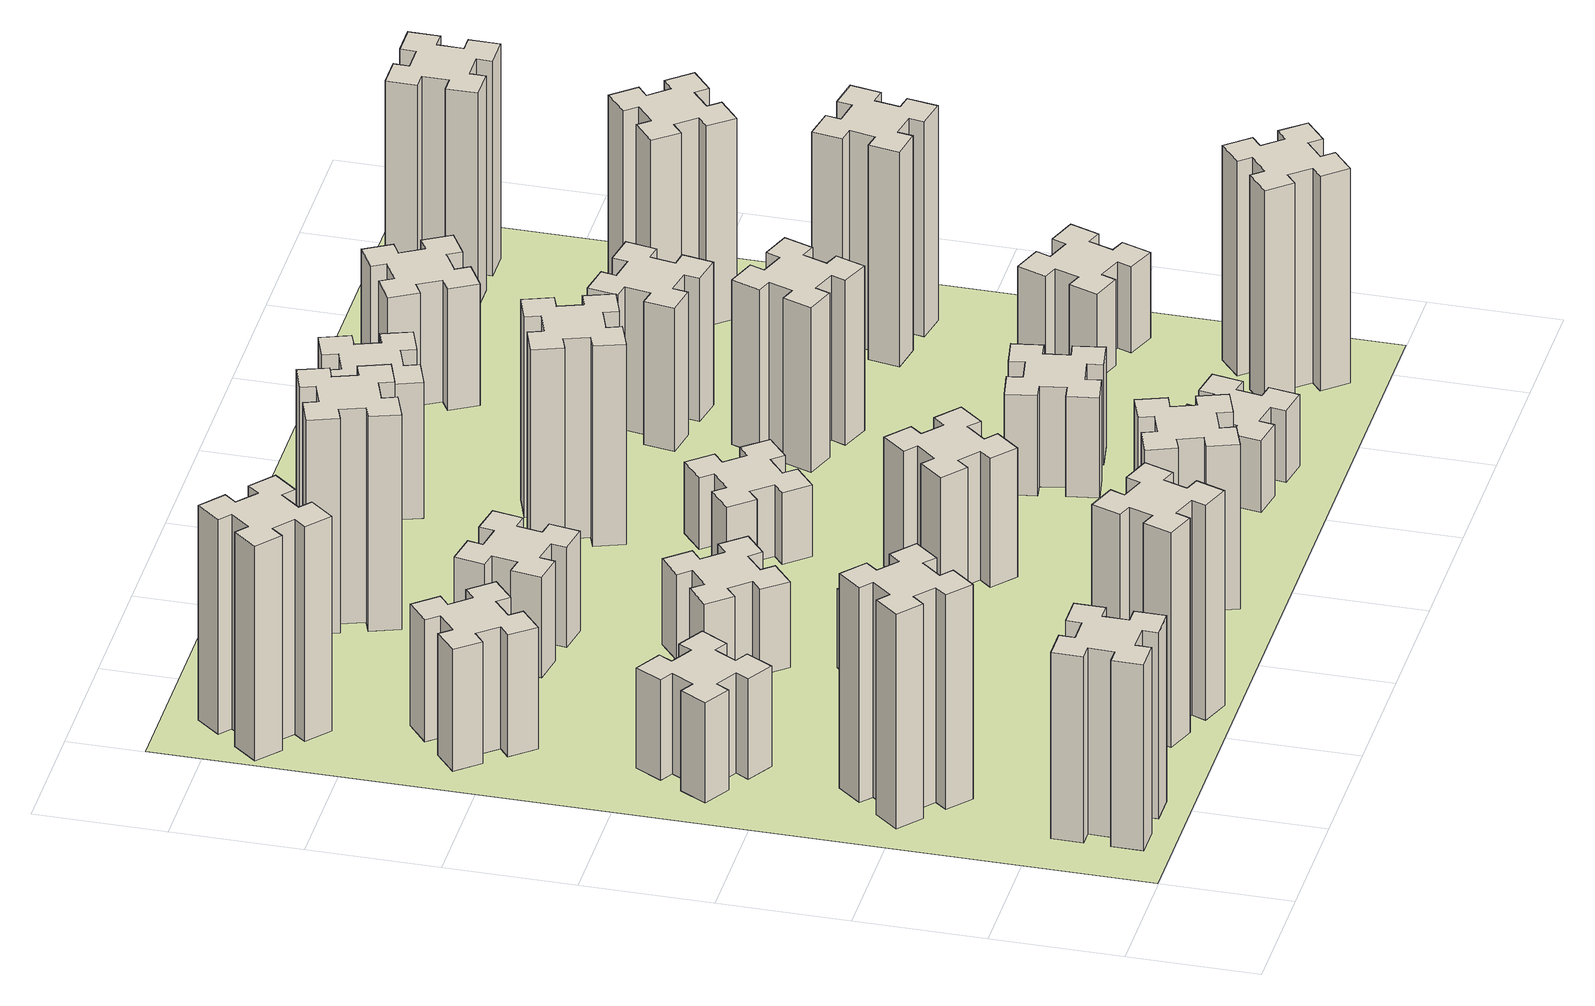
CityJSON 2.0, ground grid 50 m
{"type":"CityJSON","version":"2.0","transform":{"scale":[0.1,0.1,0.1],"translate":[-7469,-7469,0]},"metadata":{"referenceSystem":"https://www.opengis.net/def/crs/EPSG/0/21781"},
"CityObjects":{
"building1":{"type":"Building","attributes":{"class":"1000","function":"1000","usage":"1000","yearOfConstruction":2016,"roofType":"1000","measuredHeight":78,"storeysAboveGround":30,"storeysBelowGround":0},"geometry":[{"type":"Solid","lod":"1","boundaries":[[[[0,1,2,3,4,5,6,7,8,9,10,11,12,13,14,15,16,17,18,19]],[[17,16,20,21]],[[16,15,22,20]],[[15,14,23,22]],[[14,13,24,23]],[[13,12,25,24]],[[12,11,26,25]],[[11,10,27,26]],[[10,9,28,27]],[[9,8,29,28]],[[8,7,30,29]],[[7,6,31,30]],[[6,5,32,31]],[[5,4,33,32]],[[4,3,34,33]],[[3,2,35,34]],[[2,1,36,35]],[[1,0,37,36]],[[0,19,38,37]],[[19,18,39,38]],[[18,17,21,39]],[[24,25,26,27,28,29,30,31,32,33,34,35,36,37,38,39,21,20,22,23]]]]}]},
"building2":{"type":"Building","attributes":{"class":"1000","function":"1000","usage":"1000","yearOfConstruction":2016,"roofType":"1000","measuredHeight":90,"storeysAboveGround":30,"storeysBelowGround":0},"geometry":[{"type":"Solid","lod":"1","boundaries":[[[[40,41,42,43,44,45,46,47,48,49,50,51,52,53,54,55,56,57,58,59]],[[57,56,60,61]],[[56,55,62,60]],[[55,54,63,62]],[[54,53,64,63]],[[53,52,65,64]],[[52,51,66,65]],[[51,50,67,66]],[[50,49,68,67]],[[49,48,69,68]],[[48,47,70,69]],[[47,46,71,70]],[[46,45,72,71]],[[45,44,73,72]],[[44,43,74,73]],[[43,42,75,74]],[[42,41,76,75]],[[41,40,77,76]],[[40,59,78,77]],[[59,58,79,78]],[[58,57,61,79]],[[64,65,66,67,68,69,70,71,72,73,74,75,76,77,78,79,61,60,62,63]]]]}]},
"building3":{"type":"Building","attributes":{"class":"1000","function":"1000","usage":"1000","yearOfConstruction":2016,"roofType":"1000","measuredHeight":42,"storeysAboveGround":30,"storeysBelowGround":0},"geometry":[{"type":"Solid","lod":"1","boundaries":[[[[80,81,82,83,84,85,86,87,88,89,90,91,92,93,94,95,96,97,98,99]],[[97,96,100,101]],[[96,95,102,100]],[[95,94,103,102]],[[94,93,104,103]],[[93,92,105,104]],[[92,91,106,105]],[[91,90,107,106]],[[90,89,108,107]],[[89,88,109,108]],[[88,87,110,109]],[[87,86,111,110]],[[86,85,112,111]],[[85,84,113,112]],[[84,83,114,113]],[[83,82,115,114]],[[82,81,116,115]],[[81,80,117,116]],[[80,99,118,117]],[[99,98,119,118]],[[98,97,101,119]],[[104,105,106,107,108,109,110,111,112,113,114,115,116,117,118,119,101,100,102,103]]]]}]},
"building4":{"type":"Building","attributes":{"class":"1000","function":"1000","usage":"1000","yearOfConstruction":2016,"roofType":"1000","measuredHeight":51,"storeysAboveGround":30,"storeysBelowGround":0},"geometry":[{"type":"Solid","lod":"1","boundaries":[[[[120,121,122,123,124,125,126,127,128,129,130,131,132,133,134,135,136,137,138,139]],[[137,136,140,141]],[[136,135,142,140]],[[135,134,143,142]],[[134,133,144,143]],[[133,132,145,144]],[[132,131,146,145]],[[131,130,147,146]],[[130,129,148,147]],[[129,128,149,148]],[[128,127,150,149]],[[127,126,151,150]],[[126,125,152,151]],[[125,124,153,152]],[[124,123,154,153]],[[123,122,155,154]],[[122,121,156,155]],[[121,120,157,156]],[[120,139,158,157]],[[139,138,159,158]],[[138,137,141,159]],[[144,145,146,147,148,149,150,151,152,153,154,155,156,157,158,159,141,140,142,143]]]]}]},
"building5":{"type":"Building","attributes":{"class":"1000","function":"1000","usage":"1000","yearOfConstruction":2016,"roofType":"1000","measuredHeight":90,"storeysAboveGround":30,"storeysBelowGround":0},"geometry":[{"type":"Solid","lod":"1","boundaries":[[[[160,161,162,163,164,165,166,167,168,169,170,171,172,173,174,175,176,177,178,179]],[[177,176,180,181]],[[176,175,182,180]],[[175,174,183,182]],[[174,173,184,183]],[[173,172,185,184]],[[172,171,186,185]],[[171,170,187,186]],[[170,169,188,187]],[[169,168,189,188]],[[168,167,190,189]],[[167,166,191,190]],[[166,165,192,191]],[[165,164,193,192]],[[164,163,194,193]],[[163,162,195,194]],[[162,161,196,195]],[[161,160,197,196]],[[160,179,198,197]],[[179,178,199,198]],[[178,177,181,199]],[[184,185,186,187,188,189,190,191,192,193,194,195,196,197,198,199,181,180,182,183]]]]}]},
"building6":{"type":"Building","attributes":{"class":"1000","function":"1000","usage":"1000","yearOfConstruction":2016,"roofType":"1000","measuredHeight":90,"storeysAboveGround":30,"storeysBelowGround":0},"geometry":[{"type":"Solid","lod":"1","boundaries":[[[[200,201,202,203,204,205,206,207,208,209,210,211,212,213,214,215,216,217,218,219]],[[217,216,220,221]],[[216,215,222,220]],[[215,214,223,222]],[[214,213,224,223]],[[213,212,225,224]],[[212,211,226,225]],[[211,210,227,226]],[[210,209,228,227]],[[209,208,229,228]],[[208,207,230,229]],[[207,206,231,230]],[[206,205,232,231]],[[205,204,233,232]],[[204,203,234,233]],[[203,202,235,234]],[[202,201,236,235]],[[201,200,237,236]],[[200,219,238,237]],[[219,218,239,238]],[[218,217,221,239]],[[224,225,226,227,228,229,230,231,232,233,234,235,236,237,238,239,221,220,222,223]]]]}]},
"building7":{"type":"Building","attributes":{"class":"1000","function":"1000","usage":"1000","yearOfConstruction":2016,"roofType":"1000","measuredHeight":33,"storeysAboveGround":30,"storeysBelowGround":0},"geometry":[{"type":"Solid","lod":"1","boundaries":[[[[240,241,242,243,244,245,246,247,248,249,250,251,252,253,254,255,256,257,258,259]],[[257,256,260,261]],[[256,255,262,260]],[[255,254,263,262]],[[254,253,264,263]],[[253,252,265,264]],[[252,251,266,265]],[[251,250,267,266]],[[250,249,268,267]],[[249,248,269,268]],[[248,247,270,269]],[[247,246,271,270]],[[246,245,272,271]],[[245,244,273,272]],[[244,243,274,273]],[[243,242,275,274]],[[242,241,276,275]],[[241,240,277,276]],[[240,259,278,277]],[[259,258,279,278]],[[258,257,261,279]],[[264,265,266,267,268,269,270,271,272,273,274,275,276,277,278,279,261,260,262,263]]]]}]},
"building8":{"type":"Building","attributes":{"class":"1000","function":"1000","usage":"1000","yearOfConstruction":2016,"roofType":"1000","measuredHeight":36,"storeysAboveGround":30,"storeysBelowGround":0},"geometry":[{"type":"Solid","lod":"1","boundaries":[[[[280,281,282,283,284,285,286,287,288,289,290,291,292,293,294,295,296,297,298,299]],[[297,296,300,301]],[[296,295,302,300]],[[295,294,303,302]],[[294,293,304,303]],[[293,292,305,304]],[[292,291,306,305]],[[291,290,307,306]],[[290,289,308,307]],[[289,288,309,308]],[[288,287,310,309]],[[287,286,311,310]],[[286,285,312,311]],[[285,284,313,312]],[[284,283,314,313]],[[283,282,315,314]],[[282,281,316,315]],[[281,280,317,316]],[[280,299,318,317]],[[299,298,319,318]],[[298,297,301,319]],[[304,305,306,307,308,309,310,311,312,313,314,315,316,317,318,319,301,300,302,303]]]]}]},
"building9":{"type":"Building","attributes":{"class":"1000","function":"1000","usage":"1000","yearOfConstruction":2016,"roofType":"1000","measuredHeight":42,"storeysAboveGround":30,"storeysBelowGround":0},"geometry":[{"type":"Solid","lod":"1","boundaries":[[[[320,321,322,323,324,325,326,327,328,329,330,331,332,333,334,335,336,337,338,339]],[[337,336,340,341]],[[336,335,342,340]],[[335,334,343,342]],[[334,333,344,343]],[[333,332,345,344]],[[332,331,346,345]],[[331,330,347,346]],[[330,329,348,347]],[[329,328,349,348]],[[328,327,350,349]],[[327,326,351,350]],[[326,325,352,351]],[[325,324,353,352]],[[324,323,354,353]],[[323,322,355,354]],[[322,321,356,355]],[[321,320,357,356]],[[320,339,358,357]],[[339,338,359,358]],[[338,337,341,359]],[[344,345,346,347,348,349,350,351,352,353,354,355,356,357,358,359,341,340,342,343]]]]}]},
"building10":{"type":"Building","attributes":{"class":"1000","function":"1000","usage":"1000","yearOfConstruction":2016,"roofType":"1000","measuredHeight":69,"storeysAboveGround":30,"storeysBelowGround":0},"geometry":[{"type":"Solid","lod":"1","boundaries":[[[[360,361,362,363,364,365,366,367,368,369,370,371,372,373,374,375,376,377,378,379]],[[377,376,380,381]],[[376,375,382,380]],[[375,374,383,382]],[[374,373,384,383]],[[373,372,385,384]],[[372,371,386,385]],[[371,370,387,386]],[[370,369,388,387]],[[369,368,389,388]],[[368,367,390,389]],[[367,366,391,390]],[[366,365,392,391]],[[365,364,393,392]],[[364,363,394,393]],[[363,362,395,394]],[[362,361,396,395]],[[361,360,397,396]],[[360,379,398,397]],[[379,378,399,398]],[[378,377,381,399]],[[384,385,386,387,388,389,390,391,392,393,394,395,396,397,398,399,381,380,382,383]]]]}]},
"building11":{"type":"Building","attributes":{"class":"1000","function":"1000","usage":"1000","yearOfConstruction":2016,"roofType":"1000","measuredHeight":90,"storeysAboveGround":30,"storeysBelowGround":0},"geometry":[{"type":"Solid","lod":"1","boundaries":[[[[400,401,402,403,404,405,406,407,408,409,410,411,412,413,414,415,416,417,418,419]],[[417,416,420,421]],[[416,415,422,420]],[[415,414,423,422]],[[414,413,424,423]],[[413,412,425,424]],[[412,411,426,425]],[[411,410,427,426]],[[410,409,428,427]],[[409,408,429,428]],[[408,407,430,429]],[[407,406,431,430]],[[406,405,432,431]],[[405,404,433,432]],[[404,403,434,433]],[[403,402,435,434]],[[402,401,436,435]],[[401,400,437,436]],[[400,419,438,437]],[[419,418,439,438]],[[418,417,421,439]],[[424,425,426,427,428,429,430,431,432,433,434,435,436,437,438,439,421,420,422,423]]]]}]},
"building12":{"type":"Building","attributes":{"class":"1000","function":"1000","usage":"1000","yearOfConstruction":2016,"roofType":"1000","measuredHeight":54,"storeysAboveGround":30,"storeysBelowGround":0},"geometry":[{"type":"Solid","lod":"1","boundaries":[[[[440,441,442,443,444,445,446,447,448,449,450,451,452,453,454,455,456,457,458,459]],[[457,456,460,461]],[[456,455,462,460]],[[455,454,463,462]],[[454,453,464,463]],[[453,452,465,464]],[[452,451,466,465]],[[451,450,467,466]],[[450,449,468,467]],[[449,448,469,468]],[[448,447,470,469]],[[447,446,471,470]],[[446,445,472,471]],[[445,444,473,472]],[[444,443,474,473]],[[443,442,475,474]],[[442,441,476,475]],[[441,440,477,476]],[[440,459,478,477]],[[459,458,479,478]],[[458,457,461,479]],[[464,465,466,467,468,469,470,471,472,473,474,475,476,477,478,479,461,460,462,463]]]]}]},
"building13":{"type":"Building","attributes":{"class":"1000","function":"1000","usage":"1000","yearOfConstruction":2016,"roofType":"1000","measuredHeight":30,"storeysAboveGround":30,"storeysBelowGround":0},"geometry":[{"type":"Solid","lod":"1","boundaries":[[[[480,481,482,483,484,485,486,487,488,489,490,491,492,493,494,495,496,497,498,499]],[[497,496,500,501]],[[496,495,502,500]],[[495,494,503,502]],[[494,493,504,503]],[[493,492,505,504]],[[492,491,506,505]],[[491,490,507,506]],[[490,489,508,507]],[[489,488,509,508]],[[488,487,510,509]],[[487,486,511,510]],[[486,485,512,511]],[[485,484,513,512]],[[484,483,514,513]],[[483,482,515,514]],[[482,481,516,515]],[[481,480,517,516]],[[480,499,518,517]],[[499,498,519,518]],[[498,497,501,519]],[[504,505,506,507,508,509,510,511,512,513,514,515,516,517,518,519,501,500,502,503]]]]}]},
"building14":{"type":"Building","attributes":{"class":"1000","function":"1000","usage":"1000","yearOfConstruction":2016,"roofType":"1000","measuredHeight":84,"storeysAboveGround":30,"storeysBelowGround":0},"geometry":[{"type":"Solid","lod":"1","boundaries":[[[[520,521,522,523,524,525,526,527,528,529,530,531,532,533,534,535,536,537,538,539]],[[537,536,540,541]],[[536,535,542,540]],[[535,534,543,542]],[[534,533,544,543]],[[533,532,545,544]],[[532,531,546,545]],[[531,530,547,546]],[[530,529,548,547]],[[529,528,549,548]],[[528,527,550,549]],[[527,526,551,550]],[[526,525,552,551]],[[525,524,553,552]],[[524,523,554,553]],[[523,522,555,554]],[[522,521,556,555]],[[521,520,557,556]],[[520,539,558,557]],[[539,538,559,558]],[[538,537,541,559]],[[544,545,546,547,548,549,550,551,552,553,554,555,556,557,558,559,541,540,542,543]]]]}]},
"building15":{"type":"Building","attributes":{"class":"1000","function":"1000","usage":"1000","yearOfConstruction":2016,"roofType":"1000","measuredHeight":30,"storeysAboveGround":30,"storeysBelowGround":0},"geometry":[{"type":"Solid","lod":"1","boundaries":[[[[560,561,562,563,564,565,566,567,568,569,570,571,572,573,574,575,576,577,578,579]],[[577,576,580,581]],[[576,575,582,580]],[[575,574,583,582]],[[574,573,584,583]],[[573,572,585,584]],[[572,571,586,585]],[[571,570,587,586]],[[570,569,588,587]],[[569,568,589,588]],[[568,567,590,589]],[[567,566,591,590]],[[566,565,592,591]],[[565,564,593,592]],[[564,563,594,593]],[[563,562,595,594]],[[562,561,596,595]],[[561,560,597,596]],[[560,579,598,597]],[[579,578,599,598]],[[578,577,581,599]],[[584,585,586,587,588,589,590,591,592,593,594,595,596,597,598,599,581,580,582,583]]]]}]},
"building16":{"type":"Building","attributes":{"class":"1000","function":"1000","usage":"1000","yearOfConstruction":2016,"roofType":"1000","measuredHeight":57,"storeysAboveGround":30,"storeysBelowGround":0},"geometry":[{"type":"Solid","lod":"1","boundaries":[[[[600,601,602,603,604,605,606,607,608,609,610,611,612,613,614,615,616,617,618,619]],[[617,616,620,621]],[[616,615,622,620]],[[615,614,623,622]],[[614,613,624,623]],[[613,612,625,624]],[[612,611,626,625]],[[611,610,627,626]],[[610,609,628,627]],[[609,608,629,628]],[[608,607,630,629]],[[607,606,631,630]],[[606,605,632,631]],[[605,604,633,632]],[[604,603,634,633]],[[603,602,635,634]],[[602,601,636,635]],[[601,600,637,636]],[[600,619,638,637]],[[619,618,639,638]],[[618,617,621,639]],[[624,625,626,627,628,629,630,631,632,633,634,635,636,637,638,639,621,620,622,623]]]]}]},
"building17":{"type":"Building","attributes":{"class":"1000","function":"1000","usage":"1000","yearOfConstruction":2016,"roofType":"1000","measuredHeight":42,"storeysAboveGround":30,"storeysBelowGround":0},"geometry":[{"type":"Solid","lod":"1","boundaries":[[[[640,641,642,643,644,645,646,647,648,649,650,651,652,653,654,655,656,657,658,659]],[[657,656,660,661]],[[656,655,662,660]],[[655,654,663,662]],[[654,653,664,663]],[[653,652,665,664]],[[652,651,666,665]],[[651,650,667,666]],[[650,649,668,667]],[[649,648,669,668]],[[648,647,670,669]],[[647,646,671,670]],[[646,645,672,671]],[[645,644,673,672]],[[644,643,674,673]],[[643,642,675,674]],[[642,641,676,675]],[[641,640,677,676]],[[640,659,678,677]],[[659,658,679,678]],[[658,657,661,679]],[[664,665,666,667,668,669,670,671,672,673,674,675,676,677,678,679,661,660,662,663]]]]}]},
"building18":{"type":"Building","attributes":{"class":"1000","function":"1000","usage":"1000","yearOfConstruction":2016,"roofType":"1000","measuredHeight":69,"storeysAboveGround":30,"storeysBelowGround":0},"geometry":[{"type":"Solid","lod":"1","boundaries":[[[[680,681,682,683,684,685,686,687,688,689,690,691,692,693,694,695,696,697,698,699]],[[697,696,700,701]],[[696,695,702,700]],[[695,694,703,702]],[[694,693,704,703]],[[693,692,705,704]],[[692,691,706,705]],[[691,690,707,706]],[[690,689,708,707]],[[689,688,709,708]],[[688,687,710,709]],[[687,686,711,710]],[[686,685,712,711]],[[685,684,713,712]],[[684,683,714,713]],[[683,682,715,714]],[[682,681,716,715]],[[681,680,717,716]],[[680,699,718,717]],[[699,698,719,718]],[[698,697,701,719]],[[704,705,706,707,708,709,710,711,712,713,714,715,716,717,718,719,701,700,702,703]]]]}]},
"building19":{"type":"Building","attributes":{"class":"1000","function":"1000","usage":"1000","yearOfConstruction":2016,"roofType":"1000","measuredHeight":60,"storeysAboveGround":30,"storeysBelowGround":0},"geometry":[{"type":"Solid","lod":"1","boundaries":[[[[720,721,722,723,724,725,726,727,728,729,730,731,732,733,734,735,736,737,738,739]],[[737,736,740,741]],[[736,735,742,740]],[[735,734,743,742]],[[734,733,744,743]],[[733,732,745,744]],[[732,731,746,745]],[[731,730,747,746]],[[730,729,748,747]],[[729,728,749,748]],[[728,727,750,749]],[[727,726,751,750]],[[726,725,752,751]],[[725,724,753,752]],[[724,723,754,753]],[[723,722,755,754]],[[722,721,756,755]],[[721,720,757,756]],[[720,739,758,757]],[[739,738,759,758]],[[738,737,741,759]],[[744,745,746,747,748,749,750,751,752,753,754,755,756,757,758,759,741,740,742,743]]]]}]},
"building20":{"type":"Building","attributes":{"class":"1000","function":"1000","usage":"1000","yearOfConstruction":2016,"roofType":"1000","measuredHeight":90,"storeysAboveGround":30,"storeysBelowGround":0},"geometry":[{"type":"Solid","lod":"1","boundaries":[[[[760,761,762,763,764,765,766,767,768,769,770,771,772,773,774,775,776,777,778,779]],[[777,776,780,781]],[[776,775,782,780]],[[775,774,783,782]],[[774,773,784,783]],[[773,772,785,784]],[[772,771,786,785]],[[771,770,787,786]],[[770,769,788,787]],[[769,768,789,788]],[[768,767,790,789]],[[767,766,791,790]],[[766,765,792,791]],[[765,764,793,792]],[[764,763,794,793]],[[763,762,795,794]],[[762,761,796,795]],[[761,760,797,796]],[[760,779,798,797]],[[779,778,799,798]],[[778,777,781,799]],[[784,785,786,787,788,789,790,791,792,793,794,795,796,797,798,799,781,780,782,783]]]]}]},
"building21":{"type":"Building","attributes":{"class":"1000","function":"1000","usage":"1000","yearOfConstruction":2016,"roofType":"1000","measuredHeight":51,"storeysAboveGround":30,"storeysBelowGround":0},"geometry":[{"type":"Solid","lod":"1","boundaries":[[[[800,801,802,803,804,805,806,807,808,809,810,811,812,813,814,815,816,817,818,819]],[[817,816,820,821]],[[816,815,822,820]],[[815,814,823,822]],[[814,813,824,823]],[[813,812,825,824]],[[812,811,826,825]],[[811,810,827,826]],[[810,809,828,827]],[[809,808,829,828]],[[808,807,830,829]],[[807,806,831,830]],[[806,805,832,831]],[[805,804,833,832]],[[804,803,834,833]],[[803,802,835,834]],[[802,801,836,835]],[[801,800,837,836]],[[800,819,838,837]],[[819,818,839,838]],[[818,817,821,839]],[[824,825,826,827,828,829,830,831,832,833,834,835,836,837,838,839,821,820,822,823]]]]}]},
"building22":{"type":"Building","attributes":{"class":"1000","function":"1000","usage":"1000","yearOfConstruction":2016,"roofType":"1000","measuredHeight":36,"storeysAboveGround":30,"storeysBelowGround":0},"geometry":[{"type":"Solid","lod":"1","boundaries":[[[[840,841,842,843,844,845,846,847,848,849,850,851,852,853,854,855,856,857,858,859]],[[857,856,860,861]],[[856,855,862,860]],[[855,854,863,862]],[[854,853,864,863]],[[853,852,865,864]],[[852,851,866,865]],[[851,850,867,866]],[[850,849,868,867]],[[849,848,869,868]],[[848,847,870,869]],[[847,846,871,870]],[[846,845,872,871]],[[845,844,873,872]],[[844,843,874,873]],[[843,842,875,874]],[[842,841,876,875]],[[841,840,877,876]],[[840,859,878,877]],[[859,858,879,878]],[[858,857,861,879]],[[864,865,866,867,868,869,870,871,872,873,874,875,876,877,878,879,861,860,862,863]]]]}]},
"building23":{"type":"Building","attributes":{"class":"1000","function":"1000","usage":"1000","yearOfConstruction":2016,"roofType":"1000","measuredHeight":90,"storeysAboveGround":30,"storeysBelowGround":0},"geometry":[{"type":"Solid","lod":"1","boundaries":[[[[880,881,882,883,884,885,886,887,888,889,890,891,892,893,894,895,896,897,898,899]],[[897,896,900,901]],[[896,895,902,900]],[[895,894,903,902]],[[894,893,904,903]],[[893,892,905,904]],[[892,891,906,905]],[[891,890,907,906]],[[890,889,908,907]],[[889,888,909,908]],[[888,887,910,909]],[[887,886,911,910]],[[886,885,912,911]],[[885,884,913,912]],[[884,883,914,913]],[[883,882,915,914]],[[882,881,916,915]],[[881,880,917,916]],[[880,899,918,917]],[[899,898,919,918]],[[898,897,901,919]],[[904,905,906,907,908,909,910,911,912,913,914,915,916,917,918,919,901,900,902,903]]]]}]},
"building24":{"type":"Building","attributes":{"class":"1000","function":"1000","usage":"1000","yearOfConstruction":2016,"roofType":"1000","measuredHeight":84,"storeysAboveGround":30,"storeysBelowGround":0},"geometry":[{"type":"Solid","lod":"1","boundaries":[[[[920,921,922,923,924,925,926,927,928,929,930,931,932,933,934,935,936,937,938,939]],[[937,936,940,941]],[[936,935,942,940]],[[935,934,943,942]],[[934,933,944,943]],[[933,932,945,944]],[[932,931,946,945]],[[931,930,947,946]],[[930,929,948,947]],[[929,928,949,948]],[[928,927,950,949]],[[927,926,951,950]],[[926,925,952,951]],[[925,924,953,952]],[[924,923,954,953]],[[923,922,955,954]],[[922,921,956,955]],[[921,920,957,956]],[[920,939,958,957]],[[939,938,959,958]],[[938,937,941,959]],[[944,945,946,947,948,949,950,951,952,953,954,955,956,957,958,959,941,940,942,943]]]]}]},
"building25":{"type":"Building","attributes":{"class":"1000","function":"1000","usage":"1000","yearOfConstruction":2016,"roofType":"1000","measuredHeight":90,"storeysAboveGround":30,"storeysBelowGround":0},"geometry":[{"type":"Solid","lod":"1","boundaries":[[[[960,961,962,963,964,965,966,967,968,969,970,971,972,973,974,975,976,977,978,979]],[[977,976,980,981]],[[976,975,982,980]],[[975,974,983,982]],[[974,973,984,983]],[[973,972,985,984]],[[972,971,986,985]],[[971,970,987,986]],[[970,969,988,987]],[[969,968,989,988]],[[968,967,990,989]],[[967,966,991,990]],[[966,965,992,991]],[[965,964,993,992]],[[964,963,994,993]],[[963,962,995,994]],[[962,961,996,995]],[[961,960,997,996]],[[960,979,998,997]],[[979,978,999,998]],[[978,977,981,999]],[[984,985,986,987,988,989,990,991,992,993,994,995,996,997,998,999,981,980,982,983]]]]}]},
"landuse1":{"type":"LandUse","attributes":{"name":"plot1","function":"1010"},"geometry":[{"type":"MultiSurface","lod":"1","boundaries":[[[1000,1001,1002,1003]]]}]}
},
"vertices":[
[265,325,0],[265,225,0],[205,225,0],[205,105,0],[325,105,0],[325,165,0],[425,165,0],[425,105,0],[545,105,0],[545,225,0],[485,225,0],[485,325,0],[545,325,0],[545,445,0],[425,445,0],[425,385,0],[325,385,0],[325,445,0],[205,445,0],[205,325,0],[325,385,780],[325,445,780],[425,385,780],[425,445,780],[545,445,780],[545,325,780],[485,325,780],[485,225,780],[545,225,780],[545,105,780],[425,105,780],[425,165,780],[325,165,780],[325,105,780],[205,105,780],[205,225,780],[265,225,780],[265,325,780],[205,325,780],[205,445,780],
[484,1067,0],[408,1132,0],[446,1178,0],[354,1255,0],[277,1163,0],[323,1124,0],[259,1048,0],[213,1086,0],[136,994,0],[228,917,0],[266,963,0],[343,899,0],[304,853,0],[396,776,0],[473,868,0],[427,906,0],[492,983,0],[538,944,0],[615,1036,0],[523,1113,0],[492,983,900],[538,944,900],[427,906,900],[473,868,900],[396,776,900],[304,853,900],[343,899,900],[266,963,900],[228,917,900],[136,994,900],[213,1086,900],[259,1048,900],[323,1124,900],[277,1163,900],[354,1255,900],[446,1178,900],[408,1132,900],[484,1067,900],[523,1113,900],[615,1036,900],
[474,1826,0],[387,1876,0],[417,1928,0],[313,1988,0],[253,1884,0],[305,1854,0],[255,1767,0],[203,1797,0],[143,1693,0],[247,1633,0],[277,1685,0],[364,1635,0],[334,1583,0],[438,1523,0],[498,1627,0],[446,1657,0],[496,1744,0],[548,1714,0],[608,1818,0],[504,1878,0],[496,1744,420],[548,1714,420],[446,1657,420],[498,1627,420],[438,1523,420],[334,1583,420],[364,1635,420],[277,1685,420],[247,1633,420],[143,1693,420],[203,1797,420],[255,1767,420],[305,1854,420],[253,1884,420],[313,1988,420],[417,1928,420],[387,1876,420],[474,1826,420],[504,1878,420],[608,1818,420],
[492,2628,0],[427,2704,0],[473,2743,0],[396,2835,0],[304,2758,0],[343,2712,0],[266,2647,0],[228,2693,0],[136,2616,0],[213,2524,0],[259,2563,0],[323,2486,0],[277,2448,0],[354,2356,0],[446,2433,0],[408,2479,0],[484,2543,0],[523,2497,0],[615,2574,0],[538,2666,0],[484,2543,510],[523,2497,510],[408,2479,510],[446,2433,510],[354,2356,510],[277,2448,510],[323,2486,510],[259,2563,510],[213,2524,510],[136,2616,510],[228,2693,510],[266,2647,510],[343,2712,510],[304,2758,510],[396,2835,510],[473,2743,510],[427,2704,510],[492,2628,510],[538,2666,510],[615,2574,510],
[1029,360,0],[995,266,0],[939,287,0],[897,174,0],[1010,133,0],[1031,189,0],[1125,155,0],[1104,99,0],[1217,57,0],[1258,170,0],[1202,191,0],[1236,285,0],[1292,264,0],[1333,377,0],[1220,418,0],[1200,362,0],[1106,396,0],[1127,452,0],[1014,493,0],[973,380,0],[1106,396,900],[1127,452,900],[1200,362,900],[1220,418,900],[1333,377,900],[1292,264,900],[1236,285,900],[1202,191,900],[1258,170,900],[1217,57,900],[1104,99,900],[1125,155,900],[1031,189,900],[1010,133,900],[897,174,900],[939,287,900],[995,266,900],[1029,360,900],[973,380,900],[1014,493,900],
[384,3387,0],[308,3452,0],[346,3498,0],[254,3575,0],[177,3483,0],[223,3444,0],[159,3368,0],[113,3406,0],[36,3314,0],[128,3237,0],[166,3283,0],[243,3219,0],[204,3173,0],[296,3096,0],[373,3188,0],[327,3226,0],[392,3303,0],[438,3264,0],[515,3356,0],[423,3433,0],[392,3303,900],[438,3264,900],[327,3226,900],[373,3188,900],[296,3096,900],[204,3173,900],[243,3219,900],[166,3283,900],[128,3237,900],[36,3314,900],[113,3406,900],[159,3368,900],[223,3444,900],[177,3483,900],[254,3575,900],[346,3498,900],[308,3452,900],[384,3387,900],[423,3433,900],[515,3356,900],
[1083,1332,0],[1006,1267,0],[968,1313,0],[876,1236,0],[953,1144,0],[999,1183,0],[1063,1106,0],[1017,1068,0],[1094,976,0],[1186,1053,0],[1148,1099,0],[1224,1163,0],[1263,1117,0],[1355,1194,0],[1278,1286,0],[1232,1248,0],[1167,1324,0],[1213,1363,0],[1136,1455,0],[1044,1378,0],[1167,1324,330],[1213,1363,330],[1232,1248,330],[1278,1286,330],[1355,1194,330],[1263,1117,330],[1224,1163,330],[1148,1099,330],[1186,1053,330],[1094,976,330],[1017,1068,330],[1063,1106,330],[999,1183,330],[953,1144,330],[876,1236,330],[968,1313,330],[1006,1267,330],[1083,1332,330],[1044,1378,330],[1136,1455,330],
[1083,1972,0],[1006,1907,0],[968,1953,0],[876,1876,0],[953,1784,0],[999,1823,0],[1063,1746,0],[1017,1708,0],[1094,1616,0],[1186,1693,0],[1148,1739,0],[1224,1803,0],[1263,1757,0],[1355,1834,0],[1278,1926,0],[1232,1888,0],[1167,1964,0],[1213,2003,0],[1136,2095,0],[1044,2018,0],[1167,1964,360],[1213,2003,360],[1232,1888,360],[1278,1926,360],[1355,1834,360],[1263,1757,360],[1224,1803,360],[1148,1739,360],[1186,1693,360],[1094,1616,360],[1017,1708,360],[1063,1746,360],[999,1823,360],[953,1784,360],[876,1876,360],[968,1953,360],[1006,1907,360],[1083,1972,360],[1044,2018,360],[1136,2095,360],
[1115,2527,0],[1132,2625,0],[1191,2615,0],[1212,2733,0],[1094,2754,0],[1084,2695,0],[985,2712,0],[996,2771,0],[877,2792,0],[857,2674,0],[916,2664,0],[898,2565,0],[839,2576,0],[818,2457,0],[937,2437,0],[947,2496,0],[1045,2478,0],[1035,2419,0],[1153,2398,0],[1174,2517,0],[1045,2478,420],[1035,2419,420],[947,2496,420],[937,2437,420],[818,2457,420],[839,2576,420],[898,2565,420],[916,2664,420],[857,2674,420],[877,2792,420],[996,2771,420],[985,2712,420],[1084,2695,420],[1094,2754,420],[1212,2733,420],[1191,2615,420],[1132,2625,420],[1115,2527,420],[1174,2517,420],[1153,2398,420],
[1965,496,0],[1871,462,0],[1850,518,0],[1737,477,0],[1779,364,0],[1835,385,0],[1869,291,0],[1813,270,0],[1854,157,0],[1967,199,0],[1946,255,0],[2040,289,0],[2060,233,0],[2173,274,0],[2132,387,0],[2076,366,0],[2042,460,0],[2098,480,0],[2057,593,0],[1944,552,0],[2042,460,690],[2098,480,690],[2076,366,690],[2132,387,690],[2173,274,690],[2060,233,690],[2040,289,690],[1946,255,690],[1967,199,690],[1854,157,690],[1813,270,690],[1869,291,690],[1835,385,690],[1779,364,690],[1737,477,690],[1850,518,690],[1871,462,690],[1965,496,690],[1944,552,690],[2057,593,690],
[1125,3356,0],[1031,3322,0],[1010,3378,0],[897,3337,0],[939,3224,0],[995,3245,0],[1029,3151,0],[973,3130,0],[1014,3017,0],[1127,3059,0],[1106,3115,0],[1200,3149,0],[1220,3093,0],[1333,3134,0],[1292,3247,0],[1236,3226,0],[1202,3320,0],[1258,3340,0],[1217,3453,0],[1104,3412,0],[1202,3320,900],[1258,3340,900],[1236,3226,900],[1292,3247,900],[1333,3134,900],[1220,3093,900],[1200,3149,900],[1106,3115,900],[1127,3059,900],[1014,3017,900],[973,3130,900],[1029,3151,900],[995,3245,900],[939,3224,900],[897,3337,900],[1010,3378,900],[1031,3322,900],[1125,3356,900],[1104,3412,900],[1217,3453,900],
[1746,1163,0],[1823,1099,0],[1784,1053,0],[1876,976,0],[1953,1068,0],[1907,1106,0],[1972,1183,0],[2018,1144,0],[2095,1236,0],[2003,1313,0],[1964,1267,0],[1888,1332,0],[1926,1378,0],[1834,1455,0],[1757,1363,0],[1803,1324,0],[1739,1248,0],[1693,1286,0],[1616,1194,0],[1708,1117,0],[1739,1248,540],[1693,1286,540],[1803,1324,540],[1757,1363,540],[1834,1455,540],[1926,1378,540],[1888,1332,540],[1964,1267,540],[2003,1313,540],[2095,1236,540],[2018,1144,540],[1972,1183,540],[1907,1106,540],[1953,1068,540],[1876,976,540],[1784,1053,540],[1823,1099,540],[1746,1163,540],[1708,1117,540],[1616,1194,540],
[1972,1988,0],[1907,2064,0],[1953,2103,0],[1876,2195,0],[1784,2118,0],[1823,2072,0],[1746,2007,0],[1708,2053,0],[1616,1976,0],[1693,1884,0],[1739,1923,0],[1803,1846,0],[1757,1808,0],[1834,1716,0],[1926,1793,0],[1888,1839,0],[1964,1903,0],[2003,1857,0],[2095,1934,0],[2018,2026,0],[1964,1903,300],[2003,1857,300],[1888,1839,300],[1926,1793,300],[1834,1716,300],[1757,1808,300],[1803,1846,300],[1739,1923,300],[1693,1884,300],[1616,1976,300],[1708,2053,300],[1746,2007,300],[1823,2072,300],[1784,2118,300],[1876,2195,300],[1953,2103,300],[1907,2064,300],[1972,1988,300],[2018,2026,300],[2095,1934,300],
[1976,2586,0],[1942,2680,0],[1998,2700,0],[1957,2813,0],[1844,2772,0],[1865,2716,0],[1771,2682,0],[1750,2738,0],[1637,2697,0],[1679,2584,0],[1735,2605,0],[1769,2511,0],[1713,2490,0],[1754,2377,0],[1867,2419,0],[1846,2475,0],[1940,2509,0],[1960,2453,0],[2073,2494,0],[2032,2607,0],[1940,2509,840],[1960,2453,840],[1846,2475,840],[1867,2419,840],[1754,2377,840],[1713,2490,840],[1769,2511,840],[1735,2605,840],[1679,2584,840],[1637,2697,840],[1750,2738,840],[1771,2682,840],[1865,2716,840],[1844,2772,840],[1957,2813,840],[1998,2700,840],[1942,2680,840],[1976,2586,840],[2032,2607,840],[2073,2494,840],
[2596,444,0],[2578,345,0],[2519,356,0],[2498,237,0],[2617,217,0],[2627,276,0],[2725,258,0],[2715,199,0],[2833,178,0],[2854,297,0],[2795,307,0],[2812,405,0],[2871,395,0],[2892,513,0],[2774,534,0],[2764,475,0],[2665,492,0],[2676,551,0],[2557,572,0],[2537,454,0],[2665,492,300],[2676,551,300],[2764,475,300],[2774,534,300],[2892,513,300],[2871,395,300],[2812,405,300],[2795,307,300],[2854,297,300],[2833,178,300],[2715,199,300],[2725,258,300],[2627,276,300],[2617,217,300],[2498,237,300],[2519,356,300],[2578,345,300],[2596,444,300],[2537,454,300],[2557,572,300],
[1846,3215,0],[1940,3249,0],[1960,3193,0],[2073,3234,0],[2032,3347,0],[1976,3326,0],[1942,3420,0],[1998,3440,0],[1957,3553,0],[1844,3512,0],[1865,3456,0],[1771,3422,0],[1750,3478,0],[1637,3437,0],[1679,3324,0],[1735,3345,0],[1769,3251,0],[1713,3230,0],[1754,3117,0],[1867,3159,0],[1769,3251,570],[1713,3230,570],[1735,3345,570],[1679,3324,570],[1637,3437,570],[1750,3478,570],[1771,3422,570],[1865,3456,570],[1844,3512,570],[1957,3553,570],[1998,3440,570],[1942,3420,570],[1976,3326,570],[2032,3347,570],[2073,3234,570],[1960,3193,570],[1940,3249,570],[1846,3215,570],[1867,3159,570],[1754,3117,570],
[2625,1132,0],[2527,1115,0],[2517,1174,0],[2398,1153,0],[2419,1035,0],[2478,1045,0],[2496,947,0],[2437,937,0],[2457,818,0],[2576,839,0],[2565,898,0],[2664,916,0],[2674,857,0],[2792,877,0],[2771,996,0],[2712,985,0],[2695,1084,0],[2754,1094,0],[2733,1212,0],[2615,1191,0],[2695,1084,420],[2754,1094,420],[2712,985,420],[2771,996,420],[2792,877,420],[2674,857,420],[2664,916,420],[2565,898,420],[2576,839,420],[2457,818,420],[2437,937,420],[2496,947,420],[2478,1045,420],[2419,1035,420],[2398,1153,420],[2517,1174,420],[2527,1115,420],[2625,1132,420],[2615,1191,420],[2733,1212,420],
[2682,1871,0],[2716,1965,0],[2772,1944,0],[2813,2057,0],[2700,2098,0],[2680,2042,0],[2586,2076,0],[2607,2132,0],[2494,2173,0],[2453,2060,0],[2509,2040,0],[2475,1946,0],[2419,1967,0],[2377,1854,0],[2490,1813,0],[2511,1869,0],[2605,1835,0],[2584,1779,0],[2697,1737,0],[2738,1850,0],[2605,1835,690],[2584,1779,690],[2511,1869,690],[2490,1813,690],[2377,1854,690],[2419,1967,690],[2475,1946,690],[2509,2040,690],[2453,2060,690],[2494,2173,690],[2607,2132,690],[2586,2076,690],[2680,2042,690],[2700,2098,690],[2813,2057,690],[2772,1944,690],[2716,1965,690],[2682,1871,690],[2738,1850,690],[2697,1737,690],
[2496,2564,0],[2478,2465,0],[2419,2476,0],[2398,2357,0],[2517,2337,0],[2527,2396,0],[2625,2378,0],[2615,2319,0],[2733,2298,0],[2754,2417,0],[2695,2427,0],[2712,2525,0],[2771,2515,0],[2792,2633,0],[2674,2654,0],[2664,2595,0],[2565,2612,0],[2576,2671,0],[2457,2692,0],[2437,2574,0],[2565,2612,600],[2576,2671,600],[2664,2595,600],[2674,2654,600],[2792,2633,600],[2771,2515,600],[2712,2525,600],[2695,2427,600],[2754,2417,600],[2733,2298,600],[2615,2319,600],[2625,2378,600],[2527,2396,600],[2517,2337,600],[2398,2357,600],[2419,2476,600],[2478,2465,600],[2496,2564,600],[2437,2574,600],[2457,2692,600],
[3468,259,0],[3544,323,0],[3583,277,0],[3675,354,0],[3598,446,0],[3552,408,0],[3487,484,0],[3533,523,0],[3456,615,0],[3364,538,0],[3403,492,0],[3326,427,0],[3288,473,0],[3196,396,0],[3273,304,0],[3319,343,0],[3383,266,0],[3337,228,0],[3414,136,0],[3506,213,0],[3383,266,900],[3337,228,900],[3319,343,900],[3273,304,900],[3196,396,900],[3288,473,900],[3326,427,900],[3403,492,900],[3364,538,900],[3456,615,900],[3533,523,900],[3487,484,900],[3552,408,900],[3598,446,900],[3675,354,900],[3583,277,900],[3544,323,900],[3468,259,900],[3506,213,900],[3414,136,900],
[2716,3347,0],[2666,3434,0],[2718,3464,0],[2658,3568,0],[2554,3508,0],[2584,3456,0],[2497,3406,0],[2467,3458,0],[2363,3398,0],[2423,3294,0],[2475,3324,0],[2525,3237,0],[2473,3207,0],[2533,3103,0],[2637,3163,0],[2607,3215,0],[2694,3265,0],[2724,3213,0],[2828,3273,0],[2768,3377,0],[2694,3265,510],[2724,3213,510],[2607,3215,510],[2637,3163,510],[2533,3103,510],[2473,3207,510],[2525,3237,510],[2475,3324,510],[2423,3294,510],[2363,3398,510],[2467,3458,510],[2497,3406,510],[2584,3456,510],[2554,3508,510],[2658,3568,510],[2718,3464,510],[2666,3434,510],[2716,3347,510],[2768,3377,510],[2828,3273,510],
[3351,1029,0],[3445,995,0],[3424,939,0],[3537,897,0],[3578,1010,0],[3522,1031,0],[3556,1125,0],[3612,1104,0],[3653,1217,0],[3540,1258,0],[3520,1202,0],[3426,1236,0],[3447,1292,0],[3334,1333,0],[3293,1220,0],[3349,1200,0],[3315,1106,0],[3259,1127,0],[3217,1014,0],[3330,973,0],[3315,1106,360],[3259,1127,360],[3349,1200,360],[3293,1220,360],[3334,1333,360],[3447,1292,360],[3426,1236,360],[3520,1202,360],[3540,1258,360],[3653,1217,360],[3612,1104,360],[3556,1125,360],[3522,1031,360],[3578,1010,360],[3537,897,360],[3424,939,360],[3445,995,360],[3351,1029,360],[3330,973,360],[3217,1014,360],
[3435,1787,0],[3452,1885,0],[3511,1875,0],[3532,1993,0],[3414,2014,0],[3404,1955,0],[3305,1972,0],[3316,2031,0],[3197,2052,0],[3177,1934,0],[3236,1924,0],[3218,1825,0],[3159,1836,0],[3138,1717,0],[3257,1697,0],[3267,1756,0],[3365,1738,0],[3355,1679,0],[3473,1658,0],[3494,1777,0],[3365,1738,900],[3355,1679,900],[3267,1756,900],[3257,1697,900],[3138,1717,900],[3159,1836,900],[3218,1825,900],[3236,1924,900],[3177,1934,900],[3197,2052,900],[3316,2031,900],[3305,1972,900],[3404,1955,900],[3414,2014,900],[3532,1993,900],[3511,1875,900],[3452,1885,900],[3435,1787,900],[3494,1777,900],[3473,1658,900],
[3452,2628,0],[3387,2704,0],[3433,2743,0],[3356,2835,0],[3264,2758,0],[3303,2712,0],[3226,2647,0],[3188,2693,0],[3096,2616,0],[3173,2524,0],[3219,2563,0],[3283,2486,0],[3237,2448,0],[3314,2356,0],[3406,2433,0],[3368,2479,0],[3444,2543,0],[3483,2497,0],[3575,2574,0],[3498,2666,0],[3444,2543,840],[3483,2497,840],[3368,2479,840],[3406,2433,840],[3314,2356,840],[3237,2448,840],[3283,2486,840],[3219,2563,840],[3173,2524,840],[3096,2616,840],[3188,2693,840],[3226,2647,840],[3303,2712,840],[3264,2758,840],[3356,2835,840],[3433,2743,840],[3387,2704,840],[3452,2628,840],[3498,2666,840],[3575,2574,840],
[3285,3325,0],[3385,3325,0],[3385,3265,0],[3505,3265,0],[3505,3385,0],[3445,3385,0],[3445,3485,0],[3505,3485,0],[3505,3605,0],[3385,3605,0],[3385,3545,0],[3285,3545,0],[3285,3605,0],[3165,3605,0],[3165,3485,0],[3225,3485,0],[3225,3385,0],[3165,3385,0],[3165,3265,0],[3285,3265,0],[3225,3385,900],[3165,3385,900],[3225,3485,900],[3165,3485,900],[3165,3605,900],[3285,3605,900],[3285,3545,900],[3385,3545,900],[3385,3605,900],[3505,3605,900],[3505,3485,900],[3445,3485,900],[3445,3385,900],[3505,3385,900],[3505,3265,900],[3385,3265,900],[3385,3325,900],[3285,3325,900],[3285,3265,900],[3165,3265,900],
[5,3705,0],[3705,3705,0],[3705,5,0],[5,5,0]
]}
